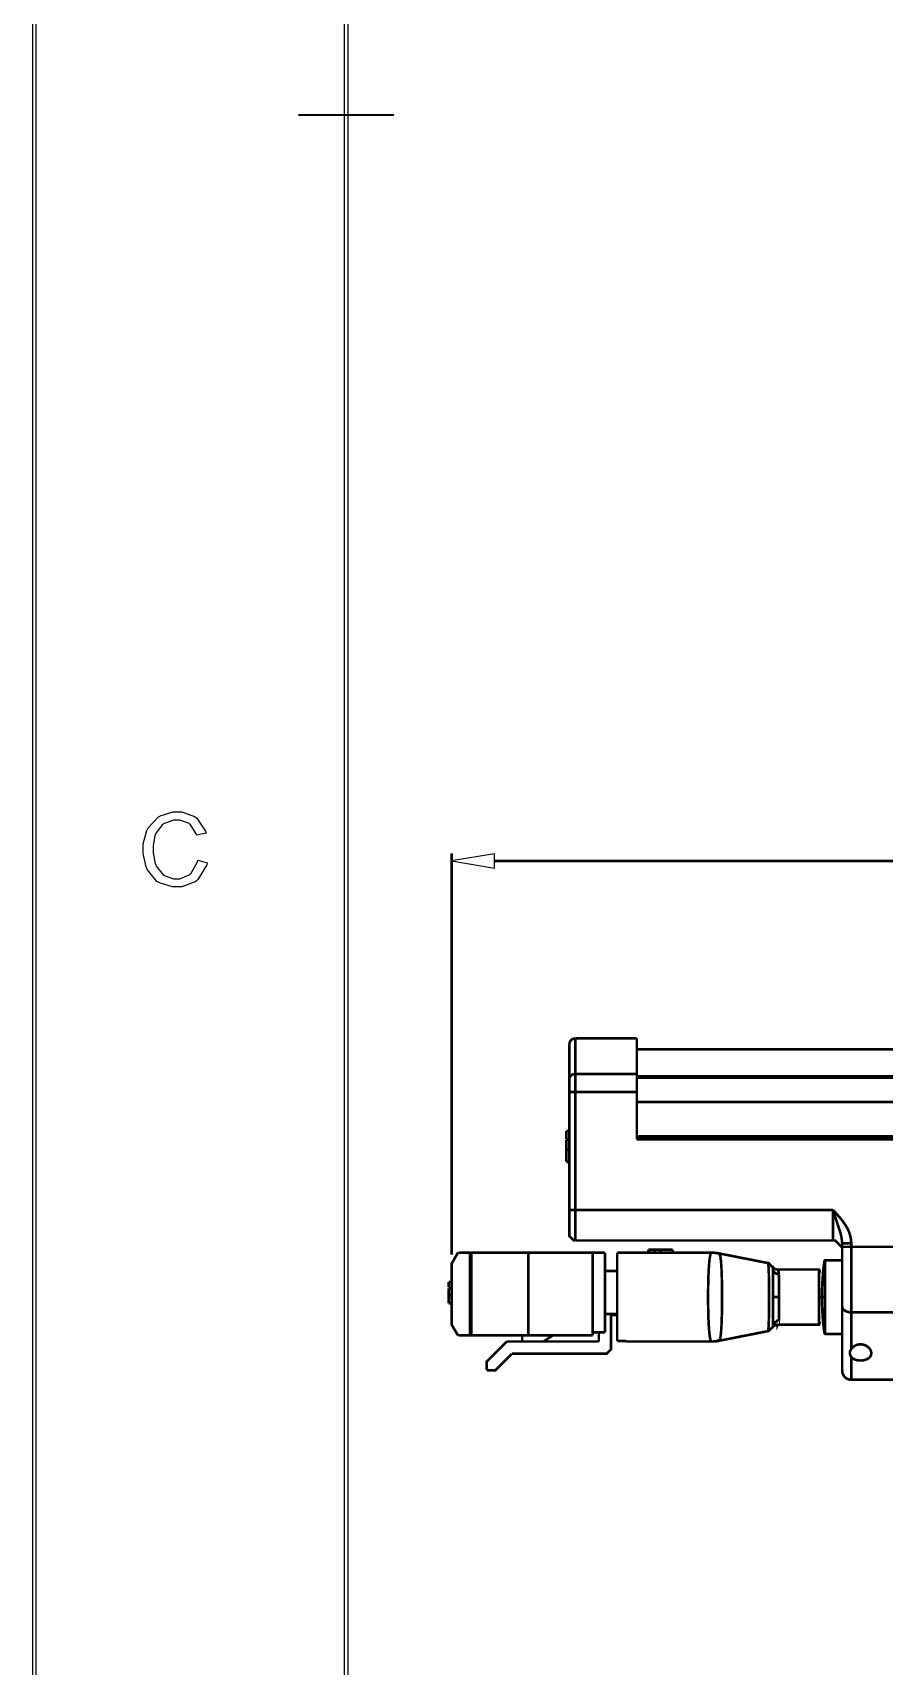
# Model space of a CAD drawing. Extents: x 0.54 to 10.46, y 0.74 to 7.76.
# Drawn here: x 0.535 to 1.448, y 4.258 to 6.009 of the extents above; entities that cross this region are included whole.
import ezdxf

# ---------------------------------------------------------------- set-up
doc = ezdxf.new("R2010")
doc.units = 0
doc.layers.get('0').update_dxf_attribs({"linetype": 'CONTINUOUS'})

msp = doc.modelspace()

# ---------------------------------------------------------------- linework, layer by layer
at = {"color": 0}
for points in [[(10.4631, 0.73899), (0.53689, 0.73899), (0.53646, 0.73899), (0.53516, 0.74029), (0.53516, 0.74072), (0.53516, 7.75928), (0.53516, 7.75971), (0.53646, 7.76101), (0.53689, 7.76101), (10.4631, 7.76101), (10.4635, 7.76101), (10.4648, 7.75971), (10.4648, 7.75928), (10.4648, 0.74072), (10.4648, 0.74029), (10.4635, 0.73899), (10.4631, 0.73899)], [(0.53863, 0.74246), (10.4614, 0.74246), (10.4614, 7.75754), (0.53863, 7.75754), (0.53863, 0.74246)], [(10.296, 0.90609), (0.87115, 0.90609), (0.87071, 0.90609), (0.86941, 0.90739), (0.86941, 0.90782), (0.86941, 7.59218), (0.86941, 7.59261), (0.87071, 7.59392), (0.87115, 7.59392), (10.296, 7.59392), (10.2964, 7.59392), (10.2977, 7.59261), (10.2977, 7.59218), (10.2977, 0.90782), (10.2977, 0.90739), (10.2964, 0.90609), (10.296, 0.90609)], [(0.87289, 0.90956), (10.2943, 0.90956), (10.2943, 7.59044), (0.87289, 7.59044), (0.87289, 0.90956)], [(0.92128, 5.92042), (0.82096, 5.92042), (0.8208, 5.92042), (0.82031, 5.9209), (0.82031, 5.92106), (0.82031, 5.92128), (0.8208, 5.92176), (0.82096, 5.92176), (0.92128, 5.92176), (0.92144, 5.92176), (0.92193, 5.92128), (0.92193, 5.92106), (0.92193, 5.9209), (0.92144, 5.92042), (0.92128, 5.92042)], [(0.71202, 5.12196), (0.72228, 5.11936), (0.72173, 5.11724), (0.71202, 5.10118), (0.71067, 5.10004), (0.70926, 5.09896), (0.69488, 5.09337), (0.6901, 5.09337), (0.68495, 5.09337), (0.6709, 5.09765), (0.6696, 5.09847), (0.66824, 5.09933), (0.65826, 5.11171), (0.65761, 5.11333), (0.6569, 5.11496), (0.65348, 5.12939), (0.65348, 5.13417), (0.65348, 5.13949), (0.65734, 5.15392), (0.65815, 5.15539), (0.65891, 5.1569), (0.66992, 5.1684), (0.67139, 5.16917), (0.6728, 5.16997), (0.68587, 5.17383), (0.69027, 5.17383), (0.69515, 5.17383), (0.70855, 5.16894), (0.70991, 5.16792), (0.71121, 5.16694), (0.72043, 5.153), (0.72098, 5.15121), (0.71083, 5.14882), (0.71034, 5.15022), (0.70383, 5.16054), (0.70296, 5.16114), (0.70209, 5.16178), (0.69298, 5.16504), (0.69, 5.16504), (0.68625, 5.16504), (0.676, 5.16146), (0.67502, 5.16075), (0.67399, 5.16004), (0.66694, 5.15044), (0.66656, 5.14919), (0.66612, 5.148), (0.66412, 5.13769), (0.66412, 5.13422), (0.66412, 5.12993), (0.6665, 5.11817), (0.66699, 5.11692), (0.66748, 5.11572), (0.67497, 5.1065), (0.676, 5.10585), (0.67697, 5.10525), (0.68614, 5.10215), (0.68924, 5.10215), (0.69287, 5.10215), (0.70285, 5.10633), (0.70388, 5.10715), (0.70486, 5.10801), (0.71164, 5.12033), (0.71202, 5.12196)]]:
    msp.add_lwpolyline(points, close=True, dxfattribs=at)
at = {"color": 9, "const_width": 0.00278}
for points in [[(0.9841, 4.69894), (0.9841, 5.12939)], [(1.03011, 5.12121), (9.08806, 5.12121)]]:
    msp.add_lwpolyline(points, dxfattribs=at)
at = {"color": 9}
msp.add_lwpolyline([(1.03011, 5.12885), (0.9841, 5.12121), (1.03011, 5.11356), (1.03011, 5.12885)], close=True, dxfattribs=at)
at = {"color": 0, "const_width": 0.00278}
for points in [[(1.11681, 4.93104), (1.11664, 4.93104), (1.11654, 4.93099), (1.11621, 4.93099), (1.11605, 4.93093), (1.11589, 4.93093), (1.11572, 4.93088), (1.11556, 4.93088), (1.1154, 4.93083), (1.11523, 4.93083), (1.11491, 4.93072), (1.1148, 4.93072), (1.11415, 4.9305), (1.11404, 4.93039), (1.11372, 4.93028), (1.11361, 4.93018), (1.11344, 4.93012), (1.11334, 4.93001), (1.11317, 4.92996), (1.11306, 4.92985), (1.1129, 4.92974), (1.11279, 4.92964), (1.11268, 4.92958), (1.11252, 4.92947), (1.1123, 4.92925), (1.1122, 4.9291), (1.11176, 4.92865), (1.11165, 4.9285), (1.11155, 4.92839), (1.11149, 4.92828), (1.11138, 4.92811), (1.11127, 4.928), (1.11122, 4.92785), (1.11111, 4.92774), (1.11106, 4.92757), (1.11095, 4.9274), (1.11089, 4.92731), (1.11073, 4.92681), (1.11068, 4.92671), (1.11051, 4.92622), (1.11051, 4.92606), (1.11046, 4.92594), (1.11041, 4.92578), (1.11041, 4.92562), (1.11035, 4.92546), (1.11035, 4.92513), (1.1103, 4.92497), (1.1103, 4.92464), (1.11024, 4.92449)], [(1.11024, 4.88732), (1.11024, 4.92449)], [(1.18256, 4.93104), (1.11686, 4.93104)], [(1.18256, 4.8929), (1.18256, 4.93104)], [(8.04742, 4.91922), (1.18256, 4.91922)], [(1.11681, 4.8929), (1.11664, 4.89285), (1.11643, 4.89285), (1.11621, 4.89279), (1.11599, 4.89279), (1.11578, 4.89274), (1.11556, 4.89274), (1.11513, 4.89264), (1.11491, 4.89264), (1.11475, 4.89258), (1.11431, 4.89247), (1.11415, 4.89242), (1.11393, 4.89231), (1.11372, 4.89225), (1.11355, 4.89214), (1.11334, 4.89204), (1.11317, 4.89199), (1.11268, 4.89165), (1.11252, 4.8915), (1.1122, 4.89128), (1.11203, 4.89111), (1.11187, 4.891), (1.11176, 4.89085), (1.1116, 4.89074), (1.11127, 4.89025), (1.11111, 4.89008), (1.111, 4.88992), (1.11095, 4.88976), (1.11084, 4.88965), (1.11079, 4.88949), (1.11068, 4.88926), (1.11046, 4.88861), (1.11041, 4.8884), (1.11041, 4.88824), (1.11035, 4.88807), (1.11035, 4.88786), (1.1103, 4.88769), (1.1103, 4.88753), (1.11024, 4.88732)], [(1.11024, 4.87343), (1.11024, 4.88732)], [(1.11681, 4.87343), (1.11681, 4.8929)], [(1.11681, 4.8929), (1.18251, 4.8929)], [(1.18256, 4.87343), (1.18256, 4.8929)], [(8.04742, 4.88883), (1.18256, 4.88883)], [(1.11024, 4.87343), (1.11681, 4.87343)], [(1.11024, 4.74707), (1.11024, 4.87343)], [(1.11681, 4.87343), (1.11681, 4.74707)], [(1.18256, 4.87343), (1.11686, 4.87343)], [(1.18256, 4.82281), (1.18256, 4.87343)], [(1.11024, 4.83182), (1.10699, 4.83182)], [(1.10699, 4.82308), (1.10699, 4.83182)], [(1.11024, 4.82226), (1.10699, 4.82226)], [(1.10699, 4.82226), (1.10699, 4.81174)], [(1.46175, 4.82281), (1.18251, 4.82281)], [(8.04742, 4.82389), (1.18256, 4.82389)], [(1.11024, 4.81174), (1.10699, 4.81174)], [(1.10699, 4.81174), (1.10699, 4.79889)], [(1.10699, 4.79889), (1.11024, 4.79889)], [(1.11024, 4.79844), (1.10699, 4.79844)], [(1.11024, 4.74707), (1.11024, 4.72081)], [(1.11681, 4.74707), (1.11024, 4.74707)], [(1.11681, 4.74707), (1.39274, 4.74707)], [(1.11681, 4.71425), (1.11681, 4.74707)], [(1.39279, 4.71425), (1.39279, 4.74707)], [(1.39279, 4.74707), (1.39301, 4.74631), (1.39328, 4.74556), (1.39356, 4.74474), (1.39378, 4.74397), (1.39404, 4.74322), (1.39426, 4.74246), (1.39481, 4.74094), (1.39501, 4.74013), (1.39529, 4.73936), (1.39551, 4.73861), (1.39578, 4.73785), (1.396, 4.73708), (1.39654, 4.73557), (1.39675, 4.73481), (1.39703, 4.7341), (1.39725, 4.73335), (1.39751, 4.73258), (1.39774, 4.73182), (1.398, 4.73112), (1.39844, 4.7296), (1.39871, 4.72889), (1.39893, 4.72814), (1.39919, 4.72738), (1.39963, 4.72597), (1.3999, 4.72521), (1.40012, 4.7245), (1.40033, 4.72374), (1.40056, 4.72304), (1.40076, 4.72228), (1.40099, 4.72157), (1.40115, 4.72081), (1.40132, 4.72011), (1.40153, 4.71935), (1.40169, 4.71864), (1.40192, 4.71712), (1.40207, 4.71636), (1.40218, 4.71565), (1.40224, 4.7149), (1.40235, 4.71414), (1.4024, 4.71338), (1.4025, 4.71262), (1.40261, 4.7111)], [(1.39279, 4.74707), (1.39421, 4.74556), (1.39492, 4.74474), (1.39632, 4.74322), (1.39703, 4.7424), (1.39768, 4.74164), (1.39839, 4.74083), (1.39908, 4.74007), (1.39974, 4.73926), (1.40044, 4.73844), (1.4024, 4.736), (1.40306, 4.73514), (1.40365, 4.73432), (1.40429, 4.73346), (1.40549, 4.73172), (1.40603, 4.73085), (1.40663, 4.72999), (1.40771, 4.72814), (1.40869, 4.72629), (1.40913, 4.72532), (1.40956, 4.72439), (1.41, 4.72342), (1.41032, 4.72244), (1.41064, 4.7214), (1.41097, 4.72043), (1.41118, 4.7194), (1.41146, 4.71843), (1.41163, 4.71733), (1.41183, 4.71631), (1.412, 4.71528), (1.41222, 4.71322), (1.41238, 4.71213), (1.41249, 4.7111)], [(1.11024, 4.72081), (1.11024, 4.71918), (1.11513, 4.71425), (1.11681, 4.71425)], [(1.39279, 4.71425), (1.11686, 4.71425)], [(1.40261, 4.70437), (1.40261, 4.70687), (1.39524, 4.71425), (1.39279, 4.71425)], [(1.40261, 4.70751), (1.40261, 4.7111)], [(1.40261, 4.7111), (1.41249, 4.7111)], [(1.41249, 4.7111), (1.41249, 4.70751)], [(0.99154, 4.70122), (0.99034, 4.70031), (0.9841, 4.68946), (0.9841, 4.68582)], [(1.00385, 4.70122), (0.99154, 4.70122)], [(1.00385, 4.65685), (1.00385, 4.70122)], [(1.00521, 4.70122), (1.00385, 4.70122)], [(1.00521, 4.65685), (1.00521, 4.70122)], [(1.00521, 4.70122), (1.06624, 4.70122)], [(1.06624, 4.61253), (1.06624, 4.70122)], [(1.06624, 4.70122), (1.13525, 4.70122)], [(1.13525, 4.70122), (1.14838, 4.70122)], [(1.13525, 4.70122), (1.13525, 4.65771)], [(1.14838, 4.70122), (1.14838, 4.61583)], [(1.16151, 4.70122), (1.16151, 4.60639)], [(1.16151, 4.70122), (1.26264, 4.70122)], [(1.19482, 4.70449), (1.19482, 4.70122)], [(1.1958, 4.70449), (1.19482, 4.70449)], [(1.1958, 4.70449), (1.1958, 4.70122)], [(1.20155, 4.70449), (1.1958, 4.70449)], [(1.20155, 4.70449), (1.20155, 4.70122)], [(1.20806, 4.70449), (1.20155, 4.70449)], [(1.20806, 4.70449), (1.20806, 4.70122)], [(1.22098, 4.70449), (1.20806, 4.70449)], [(1.20871, 4.70449), (1.20833, 4.70449)], [(1.22098, 4.70449), (1.22098, 4.70122)], [(1.26264, 4.70122), (1.26253, 4.70117), (1.26248, 4.70111), (1.26237, 4.70111), (1.26215, 4.7009), (1.2621, 4.70079), (1.26199, 4.70068), (1.26194, 4.70057), (1.26188, 4.70042), (1.26177, 4.70025), (1.26172, 4.70003), (1.26161, 4.69982), (1.2615, 4.69938), (1.26145, 4.69911), (1.26134, 4.69883), (1.26128, 4.69857), (1.26123, 4.69824), (1.26112, 4.69792), (1.26101, 4.69726), (1.26091, 4.6965), (1.2608, 4.69613), (1.26074, 4.69569), (1.26069, 4.69532), (1.26063, 4.69482), (1.26052, 4.69396), (1.26042, 4.69299), (1.26036, 4.69243), (1.26031, 4.69194), (1.2602, 4.69086), (1.26015, 4.69026), (1.26009, 4.68972), (1.25993, 4.68793), (1.25982, 4.68664), (1.25982, 4.68604), (1.25977, 4.68533), (1.25966, 4.68403), (1.25966, 4.68332), (1.25955, 4.68192), (1.25955, 4.68121), (1.25944, 4.67969), (1.25944, 4.67893), (1.25939, 4.67822), (1.25933, 4.6774), (1.25933, 4.67665), (1.25928, 4.67589), (1.25928, 4.67507), (1.25922, 4.67426), (1.25922, 4.67344), (1.25917, 4.67264), (1.25917, 4.67101), (1.25912, 4.67019), (1.25912, 4.66851), (1.25906, 4.66764), (1.25906, 4.6659), (1.25901, 4.66504), (1.25901, 4.66243), (1.25895, 4.66157), (1.25895, 4.64556), (1.25901, 4.64469), (1.25901, 4.64208), (1.25906, 4.64122), (1.25906, 4.63949), (1.25912, 4.63867), (1.25912, 4.63699), (1.25917, 4.63612), (1.25917, 4.6345), (1.25922, 4.63368), (1.25922, 4.63286), (1.25928, 4.63206), (1.25928, 4.63129), (1.25933, 4.63049), (1.25933, 4.62972), (1.25944, 4.62819), (1.25944, 4.62744), (1.25949, 4.62668), (1.25955, 4.62597), (1.25955, 4.62528), (1.2596, 4.62451), (1.25966, 4.62386), (1.25966, 4.62315), (1.25971, 4.62244), (1.25987, 4.6205), (1.25987, 4.61985), (1.25998, 4.61865), (1.26004, 4.618), (1.26009, 4.61746), (1.26015, 4.61686), (1.26036, 4.61469), (1.26058, 4.61274), (1.26074, 4.61143), (1.2608, 4.61106), (1.26091, 4.61062), (1.26096, 4.61025), (1.26101, 4.60992), (1.26107, 4.60954), (1.26112, 4.60921), (1.26123, 4.60889), (1.26134, 4.60835), (1.26145, 4.60807), (1.2615, 4.60781), (1.26156, 4.60758), (1.26161, 4.60732), (1.26172, 4.60715), (1.26177, 4.60693), (1.26188, 4.60678), (1.26194, 4.60661), (1.26199, 4.6065), (1.2621, 4.60633), (1.26215, 4.60622), (1.26221, 4.60618), (1.26232, 4.60612), (1.26237, 4.60607), (1.26248, 4.60601), (1.26253, 4.60601), (1.26264, 4.60596)], [(1.27045, 4.70047), (1.27034, 4.70047), (1.27024, 4.70053), (1.27013, 4.70053), (1.26997, 4.70057), (1.26975, 4.70057), (1.26964, 4.70063), (1.26937, 4.70063), (1.26926, 4.70068), (1.26915, 4.70068), (1.26904, 4.70074), (1.26866, 4.70074), (1.26855, 4.70079), (1.26828, 4.70079), (1.26818, 4.70085), (1.26796, 4.70085), (1.26785, 4.7009), (1.26758, 4.7009), (1.26747, 4.70096), (1.26709, 4.70096), (1.26698, 4.70101), (1.26666, 4.70101), (1.26649, 4.70107), (1.26606, 4.70107), (1.2659, 4.70111), (1.2653, 4.70111), (1.26519, 4.70117), (1.26405, 4.70117), (1.26394, 4.70122), (1.26264, 4.70122)], [(1.27116, 4.70003), (1.27034, 4.70019), (1.27013, 4.70025), (1.26986, 4.70036), (1.26796, 4.70074), (1.26774, 4.70079), (1.2672, 4.7009), (1.26693, 4.7009), (1.26638, 4.70101), (1.26611, 4.70101), (1.26584, 4.70107), (1.2653, 4.70107), (1.26503, 4.70111), (1.26449, 4.70111), (1.26427, 4.70117), (1.26318, 4.70117), (1.26291, 4.70122), (1.26264, 4.70122)], [(1.32308, 4.69011), (1.27045, 4.70047)], [(1.27116, 4.70003), (1.27116, 4.70003), (1.2711, 4.70008), (1.2711, 4.70008), (1.2711, 4.70008), (1.27105, 4.70014), (1.27105, 4.70014), (1.271, 4.70025), (1.271, 4.70025), (1.27089, 4.70031), (1.27089, 4.70031), (1.27089, 4.70031), (1.27083, 4.70036), (1.27083, 4.70036), (1.27083, 4.70036), (1.27078, 4.70036), (1.27078, 4.70036), (1.27073, 4.70042), (1.27067, 4.70042), (1.27067, 4.70042), (1.27067, 4.70042), (1.27062, 4.70042), (1.27062, 4.70042), (1.27056, 4.70047), (1.27051, 4.70047), (1.27051, 4.70047)], [(1.27116, 4.60715), (1.27121, 4.60732), (1.27132, 4.60747), (1.27143, 4.60792), (1.27154, 4.60807), (1.27165, 4.60851), (1.27176, 4.60878), (1.27186, 4.60932), (1.27197, 4.60965), (1.27208, 4.61029), (1.27214, 4.61068), (1.27224, 4.61106), (1.27246, 4.61279), (1.27262, 4.61426), (1.27273, 4.61535), (1.27279, 4.61583), (1.27284, 4.61643), (1.27289, 4.61697), (1.27295, 4.61757), (1.27295, 4.61822), (1.273, 4.61882), (1.27317, 4.62076), (1.27317, 4.62142), (1.27327, 4.62283), (1.27327, 4.62354), (1.27333, 4.62424), (1.27338, 4.625), (1.27338, 4.62576), (1.27344, 4.62646), (1.27344, 4.62722), (1.27349, 4.62804), (1.27349, 4.62879), (1.27355, 4.62961), (1.27355, 4.63043), (1.2736, 4.63124), (1.2736, 4.63206), (1.27365, 4.63286), (1.27365, 4.63374), (1.27371, 4.6346), (1.27371, 4.63629), (1.27376, 4.63715), (1.27376, 4.63981), (1.27382, 4.64068), (1.27382, 4.64524), (1.27387, 4.64615), (1.27387, 4.66097), (1.27382, 4.66189), (1.27382, 4.66644), (1.27376, 4.66732), (1.27376, 4.66997), (1.27371, 4.67085), (1.27371, 4.67258), (1.27365, 4.67344), (1.27365, 4.67426), (1.2736, 4.67513), (1.2736, 4.67594), (1.27355, 4.67676), (1.27355, 4.67757), (1.27349, 4.67833), (1.27349, 4.67914), (1.27344, 4.6799), (1.27344, 4.68067), (1.27338, 4.68143), (1.27338, 4.68218), (1.27333, 4.68289), (1.27327, 4.68365), (1.27327, 4.68435), (1.27322, 4.68506), (1.27317, 4.68571), (1.27317, 4.68642), (1.273, 4.68837), (1.27295, 4.68896), (1.27295, 4.68956), (1.27284, 4.69075), (1.27262, 4.69293), (1.27252, 4.6939), (1.27246, 4.69433), (1.27241, 4.69482), (1.2723, 4.69569), (1.27224, 4.69607), (1.27214, 4.6965), (1.27208, 4.69683), (1.27203, 4.69721), (1.27197, 4.69754), (1.27186, 4.69786), (1.27176, 4.6984), (1.27165, 4.69862), (1.27159, 4.69889), (1.27154, 4.69906), (1.27143, 4.69928), (1.27138, 4.69949), (1.27132, 4.69965), (1.27121, 4.69982), (1.27116, 4.70003)], [(1.41249, 4.70751), (1.40261, 4.70751)], [(1.40261, 4.70751), (1.40261, 4.64372)], [(1.41249, 4.70751), (1.46175, 4.70751)], [(1.41249, 4.63726), (1.41249, 4.70751)], [(0.9841, 4.68582), (0.9841, 4.62793)], [(1.16151, 4.68153), (1.14838, 4.68153)], [(1.32308, 4.61708), (1.32313, 4.61714), (1.32324, 4.61735), (1.32324, 4.61751), (1.3233, 4.61768), (1.32341, 4.61822), (1.32351, 4.61897), (1.32351, 4.61942), (1.32357, 4.6199), (1.32362, 4.62044), (1.32368, 4.62104), (1.32368, 4.62164), (1.32378, 4.62294), (1.32378, 4.62369), (1.32384, 4.62446), (1.32389, 4.62528), (1.32389, 4.62608), (1.32395, 4.62696), (1.324, 4.62788), (1.324, 4.62879), (1.32406, 4.62978), (1.32406, 4.63075), (1.32411, 4.63178), (1.32411, 4.6339), (1.32416, 4.63504), (1.32416, 4.63618), (1.32422, 4.63732), (1.32422, 4.64085), (1.32427, 4.64208), (1.32427, 4.64968), (1.32433, 4.65099), (1.32433, 4.65614), (1.32427, 4.65744), (1.32427, 4.66504), (1.32422, 4.66624), (1.32422, 4.66976), (1.32416, 4.67096), (1.32416, 4.67204), (1.32411, 4.67318), (1.32411, 4.67529), (1.32406, 4.67632), (1.32406, 4.67736), (1.324, 4.67833), (1.324, 4.67925), (1.32395, 4.68018), (1.32389, 4.68104), (1.32389, 4.68192), (1.32378, 4.68354), (1.32378, 4.68425), (1.32373, 4.68494), (1.32368, 4.6856), (1.32368, 4.68619), (1.32362, 4.68674), (1.32357, 4.68722), (1.32357, 4.68767), (1.32351, 4.68804), (1.32341, 4.68869), (1.32335, 4.68896), (1.32324, 4.6894), (1.32324, 4.68961), (1.32308, 4.69011)], [(1.3284, 4.68365), (1.3284, 4.68528), (1.32384, 4.69), (1.32308, 4.69011)], [(1.3335, 4.68317), (1.33301, 4.68317), (1.3329, 4.68321), (1.33257, 4.68321), (1.33241, 4.68326), (1.3323, 4.68326), (1.33214, 4.68332), (1.33203, 4.68332), (1.33187, 4.68338), (1.33171, 4.68338), (1.33154, 4.68343), (1.33143, 4.68349), (1.33127, 4.68354), (1.33116, 4.6836), (1.331, 4.68365), (1.33089, 4.68371), (1.33057, 4.68381), (1.33046, 4.68386), (1.33035, 4.68397), (1.33019, 4.68403), (1.33008, 4.68408), (1.32992, 4.68419), (1.32981, 4.68425), (1.3297, 4.68435), (1.32954, 4.68446), (1.32943, 4.68451), (1.32921, 4.68474), (1.3291, 4.68479), (1.32856, 4.68533), (1.3285, 4.68544), (1.3284, 4.68554), (1.32829, 4.68571), (1.32823, 4.68582), (1.32813, 4.68593), (1.32807, 4.68604), (1.32796, 4.68619), (1.32791, 4.68631), (1.3278, 4.68642), (1.32775, 4.68658), (1.32764, 4.68668)], [(1.3284, 4.62354), (1.3284, 4.68365)], [(1.33496, 4.67817), (1.3348, 4.67822), (1.33431, 4.67822), (1.33415, 4.67828), (1.33382, 4.67828), (1.33366, 4.67833), (1.3335, 4.67833), (1.33333, 4.67839), (1.33323, 4.67839), (1.3329, 4.6785), (1.33274, 4.6785), (1.33257, 4.67854), (1.33247, 4.6786), (1.33198, 4.67876), (1.33187, 4.67882), (1.33171, 4.67888), (1.3316, 4.67899), (1.33143, 4.67904), (1.33133, 4.6791), (1.33116, 4.67919), (1.33105, 4.67925), (1.33089, 4.67936), (1.33078, 4.67942), (1.33068, 4.67953), (1.33057, 4.67958), (1.3304, 4.67969), (1.33019, 4.6799), (1.33008, 4.67996), (1.32975, 4.68028), (1.3297, 4.68039), (1.32948, 4.68061), (1.32943, 4.68072), (1.32932, 4.68083), (1.32921, 4.68099), (1.3291, 4.68121), (1.32899, 4.68132), (1.32894, 4.68143), (1.32888, 4.68158), (1.32872, 4.68192), (1.32867, 4.68207), (1.32867, 4.68218), (1.32861, 4.68235), (1.32856, 4.68246), (1.32856, 4.68261), (1.3285, 4.68272), (1.3285, 4.683), (1.32845, 4.68311), (1.32845, 4.68338), (1.3284, 4.68354), (1.3284, 4.68365)], [(1.37766, 4.68317), (1.33344, 4.68317)], [(1.33496, 4.67817), (1.33496, 4.6536)], [(1.37885, 4.67985), (1.37885, 4.68001), (1.3788, 4.68012), (1.3788, 4.68024), (1.37874, 4.68033), (1.37874, 4.68044), (1.37869, 4.68061), (1.37863, 4.68072), (1.37863, 4.68083), (1.37858, 4.68099), (1.37858, 4.6811), (1.37847, 4.68132), (1.37847, 4.68147), (1.37842, 4.68158), (1.37842, 4.68169), (1.37836, 4.68181), (1.37836, 4.68197), (1.37831, 4.68207), (1.37831, 4.68218), (1.3782, 4.6824), (1.3782, 4.68251), (1.37815, 4.68261), (1.37815, 4.68267), (1.37809, 4.68272), (1.37809, 4.68272), (1.37804, 4.68283), (1.37804, 4.68283), (1.37804, 4.68283), (1.37798, 4.68294), (1.37798, 4.68294), (1.37793, 4.683), (1.37788, 4.68306), (1.37782, 4.68311), (1.37782, 4.68311), (1.37782, 4.68311), (1.37777, 4.68311), (1.37777, 4.68311), (1.37771, 4.68317), (1.37766, 4.68317), (1.37766, 4.68317)], [(1.38352, 4.69103), (1.38341, 4.69049), (1.38336, 4.69015), (1.3833, 4.68989), (1.38325, 4.68951), (1.38314, 4.68886), (1.38303, 4.6881), (1.38298, 4.68767), (1.38287, 4.68718), (1.38281, 4.68674), (1.38276, 4.68625), (1.38254, 4.68408), (1.38238, 4.68229), (1.38216, 4.67969), (1.38211, 4.67899), (1.38205, 4.67833), (1.38194, 4.67692), (1.38184, 4.6754), (1.38178, 4.67469), (1.38173, 4.67389), (1.38162, 4.67236), (1.3814, 4.66911), (1.38135, 4.66824), (1.38135, 4.66743), (1.38129, 4.66656), (1.38124, 4.66575), (1.38118, 4.66488), (1.38118, 4.66401), (1.38113, 4.66319), (1.38113, 4.66228), (1.38108, 4.66146), (1.38108, 4.6606), (1.38102, 4.65972), (1.38102, 4.65707), (1.38097, 4.65619), (1.38097, 4.6536)], [(1.38422, 4.69299), (1.38422, 4.69299), (1.38417, 4.69299), (1.38417, 4.69299), (1.38417, 4.69299), (1.38412, 4.69293), (1.38412, 4.69293), (1.38412, 4.69293), (1.38406, 4.69287), (1.38406, 4.69287), (1.38395, 4.69282), (1.38395, 4.69282), (1.38395, 4.69276), (1.38395, 4.69276), (1.3839, 4.69276), (1.3839, 4.69265), (1.3839, 4.69265), (1.38384, 4.69265), (1.38384, 4.69254), (1.38384, 4.69254), (1.38379, 4.69249), (1.38379, 4.69233), (1.38373, 4.69228), (1.38373, 4.69217), (1.38368, 4.69206), (1.38368, 4.69194), (1.38363, 4.69185), (1.38363, 4.69162), (1.38357, 4.69146), (1.38357, 4.69135), (1.38352, 4.69119), (1.38352, 4.69103)], [(1.40261, 4.69299), (1.38422, 4.69299)], [(1.38422, 4.69129), (1.38422, 4.69299)], [(0.98085, 4.66986), (0.9841, 4.66986)], [(0.98085, 4.66986), (0.98085, 4.6639)], [(0.98085, 4.66303), (0.9841, 4.66303)], [(0.98085, 4.66303), (0.98085, 4.65587)], [(0.9841, 4.65587), (0.98085, 4.65587)], [(0.98085, 4.65587), (0.98085, 4.64703)], [(0.98085, 4.64703), (0.9841, 4.64703)], [(0.98085, 4.64671), (0.9841, 4.64671)], [(1.00385, 4.61253), (1.00385, 4.65685)], [(1.00521, 4.65685), (1.00385, 4.65685)], [(1.00521, 4.61253), (1.00521, 4.65685)], [(1.13525, 4.65771), (1.13525, 4.61253)], [(1.33496, 4.6536), (1.3284, 4.6536)], [(1.33496, 4.6536), (1.33496, 4.62896)], [(1.37766, 4.6536), (1.38097, 4.6536)], [(1.38097, 4.6536), (1.38097, 4.65099), (1.38102, 4.65012), (1.38102, 4.64757), (1.38108, 4.64671), (1.38108, 4.64589), (1.38113, 4.64501), (1.38113, 4.64415), (1.38118, 4.64328), (1.38118, 4.64247), (1.38124, 4.6416), (1.38129, 4.64079), (1.38129, 4.63997), (1.38151, 4.63672), (1.38151, 4.6359), (1.38157, 4.6351), (1.38178, 4.63206), (1.38184, 4.63135), (1.38189, 4.63058), (1.382, 4.62918), (1.38205, 4.62853), (1.38211, 4.62782), (1.38227, 4.62587), (1.38249, 4.62349), (1.3826, 4.62289), (1.3827, 4.62181), (1.38276, 4.62131), (1.38281, 4.62076), (1.38287, 4.62028), (1.38298, 4.61942), (1.38314, 4.61828), (1.3833, 4.61729), (1.38336, 4.61703), (1.38341, 4.61669), (1.38346, 4.61643)], [(1.38097, 4.6536), (1.38422, 4.6536)], [(1.41249, 4.63726), (1.41189, 4.63726), (1.41163, 4.63732), (1.41135, 4.63732), (1.41108, 4.63737), (1.41081, 4.63737), (1.41054, 4.63743), (1.41026, 4.63743), (1.40972, 4.63753), (1.40944, 4.63753), (1.40918, 4.63764), (1.40896, 4.63769), (1.40842, 4.63781), (1.40815, 4.63792), (1.40793, 4.63797), (1.40767, 4.63807), (1.40744, 4.63818), (1.40722, 4.63824), (1.40696, 4.63835), (1.40608, 4.63878), (1.40588, 4.63894), (1.40565, 4.63906), (1.40549, 4.63917), (1.40528, 4.63926), (1.40494, 4.6396), (1.40474, 4.63971), (1.40457, 4.63986), (1.4044, 4.63997), (1.40408, 4.64031), (1.40397, 4.64046), (1.40381, 4.64063), (1.4036, 4.64094), (1.40343, 4.64111), (1.40332, 4.64128), (1.40326, 4.64144), (1.40306, 4.64176), (1.40294, 4.64208), (1.40289, 4.64231), (1.40272, 4.64279), (1.40272, 4.64301), (1.40267, 4.64318), (1.40267, 4.64356), (1.40261, 4.64372)], [(1.40261, 4.64372), (1.40261, 4.57482)], [(1.40261, 4.64372), (1.40267, 4.6435), (1.40267, 4.64333), (1.40272, 4.64318), (1.40272, 4.64296), (1.40289, 4.64247), (1.40289, 4.64225), (1.403, 4.64193), (1.4031, 4.64176), (1.40315, 4.6416), (1.4036, 4.64094), (1.40369, 4.64074), (1.40397, 4.64046), (1.40408, 4.64031), (1.4044, 4.63997), (1.40457, 4.63986), (1.40474, 4.63971), (1.40494, 4.63954), (1.40511, 4.63943), (1.40528, 4.63926), (1.40571, 4.63906), (1.40588, 4.63889), (1.40696, 4.63835), (1.40722, 4.63824), (1.40744, 4.63818), (1.40767, 4.63807), (1.40793, 4.63797), (1.40815, 4.63792), (1.40842, 4.63781), (1.40924, 4.63764), (1.40944, 4.63753), (1.40972, 4.63753), (1.41054, 4.63737), (1.41081, 4.63737), (1.41108, 4.63732), (1.41135, 4.63732), (1.41163, 4.63726), (1.41249, 4.63726)], [(0.9841, 4.62793), (0.9841, 4.62408), (0.99034, 4.6135), (0.99154, 4.61253)], [(1.14838, 4.63553), (1.16151, 4.63553)], [(1.15495, 4.63553), (1.15495, 4.59939)], [(1.15495, 4.63428), (1.16151, 4.63428)], [(1.32308, 4.61708), (1.32384, 4.61724), (1.3284, 4.62196), (1.3284, 4.62349)], [(1.32764, 4.6205), (1.32775, 4.62061), (1.3278, 4.62071), (1.32791, 4.62088), (1.32796, 4.62099), (1.32807, 4.6211), (1.32813, 4.62121), (1.32823, 4.62136), (1.32829, 4.62147), (1.3285, 4.62169), (1.32856, 4.62181), (1.32867, 4.6219), (1.32878, 4.62207), (1.32888, 4.62218), (1.32899, 4.62224), (1.32943, 4.62267), (1.32954, 4.62272), (1.3297, 4.62283), (1.32981, 4.62289), (1.32992, 4.62299), (1.33008, 4.62304), (1.33019, 4.62315), (1.33035, 4.62321), (1.33046, 4.62326), (1.33057, 4.62337), (1.33089, 4.62349), (1.33111, 4.62358), (1.33143, 4.62369), (1.33154, 4.62375), (1.33171, 4.62375), (1.33187, 4.62381), (1.33198, 4.62386), (1.33214, 4.62386), (1.3323, 4.62392), (1.33257, 4.62392), (1.33274, 4.62397), (1.33317, 4.62397), (1.33333, 4.62403), (1.3335, 4.62403)], [(1.33496, 4.62896), (1.33409, 4.62907), (1.32845, 4.62435), (1.3284, 4.62349)], [(1.33344, 4.62403), (1.37766, 4.62403)], [(1.37766, 4.62403), (1.37766, 4.62403), (1.37771, 4.62403), (1.37771, 4.62403), (1.37777, 4.62408), (1.37777, 4.62408), (1.37788, 4.62408), (1.37788, 4.62408), (1.37788, 4.62408), (1.37793, 4.62414), (1.37793, 4.62414), (1.37793, 4.62414), (1.37798, 4.62418), (1.37798, 4.62418), (1.37798, 4.62424), (1.37804, 4.62429), (1.37804, 4.62429), (1.37804, 4.62429), (1.37809, 4.6244), (1.37809, 4.6244), (1.37815, 4.62446), (1.37815, 4.62446), (1.37815, 4.62462), (1.37815, 4.62462), (1.3782, 4.62468), (1.3782, 4.62472), (1.37826, 4.62478), (1.37826, 4.62489), (1.37831, 4.62494), (1.37831, 4.62517), (1.37836, 4.62522)], [(1.37836, 4.62522), (1.37885, 4.62728)], [(1.46175, 4.63726), (1.41249, 4.63726)], [(1.41249, 4.59804), (1.41249, 4.63726)], [(0.99154, 4.61253), (1.00385, 4.61253)], [(1.00385, 4.61253), (1.00521, 4.61253)], [(1.00521, 4.61253), (1.06624, 4.61253)], [(1.04324, 4.60596), (1.02235, 4.58507)], [(1.14182, 4.60596), (1.04324, 4.60596)], [(1.05968, 4.60596), (1.05968, 4.61253)], [(1.06624, 4.61253), (1.13525, 4.61253)], [(1.08268, 4.60596), (1.0925, 4.61253)], [(1.14838, 4.61583), (1.13525, 4.61583)], [(1.14182, 4.60596), (1.14182, 4.61578)], [(1.16151, 4.60639), (1.17139, 4.60639)], [(1.17139, 4.60596), (1.17139, 4.60639)], [(1.17139, 4.60596), (1.26264, 4.60596)], [(1.27116, 4.60715), (1.27062, 4.60704), (1.27034, 4.60693), (1.27013, 4.60688), (1.26904, 4.60667), (1.26877, 4.60656), (1.2685, 4.60656), (1.26796, 4.60644), (1.26774, 4.60639), (1.26693, 4.60622), (1.26666, 4.60622), (1.26638, 4.60618), (1.26611, 4.60618), (1.26584, 4.60612), (1.26557, 4.60612), (1.2653, 4.60607), (1.26476, 4.60607), (1.26449, 4.60601), (1.26373, 4.60601), (1.2634, 4.60596), (1.26264, 4.60596)], [(1.26264, 4.60596), (1.26449, 4.60596), (1.26465, 4.60601), (1.26546, 4.60601), (1.26557, 4.60607), (1.26617, 4.60607), (1.26628, 4.60612), (1.26676, 4.60612), (1.26693, 4.60618), (1.26725, 4.60618), (1.26736, 4.60622), (1.26763, 4.60622), (1.26774, 4.60628), (1.26796, 4.60628), (1.26812, 4.60633), (1.26834, 4.60633), (1.26845, 4.60639), (1.26866, 4.60639), (1.26883, 4.60644), (1.26904, 4.60644), (1.26915, 4.6065), (1.26942, 4.6065), (1.26953, 4.60656), (1.26975, 4.60656), (1.26986, 4.60661), (1.27013, 4.60661), (1.27024, 4.60667), (1.27034, 4.60667), (1.27045, 4.60672)], [(1.27045, 4.60672), (1.32308, 4.61708)], [(1.27116, 4.60715), (1.27116, 4.60715), (1.2711, 4.6071), (1.2711, 4.6071), (1.27105, 4.6071), (1.27105, 4.60699), (1.27105, 4.60699), (1.271, 4.60693), (1.27094, 4.60693), (1.27089, 4.60688), (1.27089, 4.60688), (1.27089, 4.60688), (1.27083, 4.60682), (1.27083, 4.60682), (1.27083, 4.60682), (1.27078, 4.60678), (1.27078, 4.60678), (1.27078, 4.60678), (1.27067, 4.60678), (1.27067, 4.60678), (1.27067, 4.60678), (1.27062, 4.60672), (1.27062, 4.60672), (1.27062, 4.60672), (1.27051, 4.60672), (1.27051, 4.60672)], [(1.38346, 4.61643), (1.38352, 4.61626), (1.38352, 4.61594), (1.38357, 4.61583), (1.38357, 4.61567), (1.38363, 4.6155), (1.38363, 4.6154), (1.38368, 4.61529), (1.38368, 4.61518), (1.38373, 4.61507), (1.38373, 4.6149), (1.38379, 4.61481), (1.38379, 4.61475), (1.38384, 4.61469), (1.38384, 4.61469), (1.3839, 4.61453), (1.3839, 4.61453), (1.3839, 4.61447), (1.3839, 4.61447), (1.38395, 4.61436), (1.38395, 4.61436), (1.38395, 4.61436), (1.38406, 4.61431), (1.38406, 4.61431), (1.38406, 4.61431), (1.38412, 4.61421), (1.38412, 4.61421), (1.38412, 4.61421), (1.38417, 4.61421), (1.38417, 4.61421)], [(1.38422, 4.61415), (1.38422, 4.6161)], [(1.38422, 4.61415), (1.40403, 4.61415)], [(1.03163, 4.57574), (1.04872, 4.59283)], [(1.04872, 4.59283), (1.14838, 4.59283)], [(1.14838, 4.59283), (1.15001, 4.59283), (1.15495, 4.59776), (1.15495, 4.59939)], [(1.41249, 4.58919), (1.41206, 4.58985), (1.41194, 4.59006), (1.41174, 4.59039), (1.41163, 4.5906), (1.4114, 4.59093), (1.41135, 4.5911), (1.41129, 4.59131), (1.41118, 4.59147), (1.41114, 4.59169), (1.41108, 4.59185), (1.41103, 4.59207), (1.41092, 4.59239), (1.41092, 4.59261), (1.41086, 4.59278), (1.41086, 4.59435), (1.41092, 4.59451), (1.41092, 4.59472), (1.41097, 4.59489), (1.41103, 4.59511), (1.41108, 4.59526), (1.41114, 4.59549), (1.41124, 4.59581), (1.41135, 4.59603), (1.4114, 4.59619), (1.41146, 4.5964), (1.41168, 4.59674), (1.41178, 4.59694), (1.41189, 4.59711), (1.412, 4.59733), (1.41211, 4.5975), (1.41222, 4.59771), (1.41238, 4.59787), (1.41249, 4.59804)], [(1.41249, 4.58919), (1.41292, 4.58876), (1.41314, 4.5886), (1.41336, 4.58838), (1.41357, 4.58822), (1.41385, 4.588), (1.41407, 4.58783), (1.41515, 4.58718), (1.41581, 4.58686), (1.41612, 4.58675), (1.41644, 4.58658), (1.41678, 4.58649), (1.41715, 4.58637), (1.41749, 4.58626), (1.41824, 4.58604), (1.41862, 4.58599), (1.419, 4.58589), (1.41943, 4.58583), (1.41982, 4.58578), (1.42025, 4.58572), (1.42063, 4.58567), (1.42106, 4.58567), (1.42144, 4.58561), (1.42312, 4.58561), (1.4235, 4.58567), (1.42393, 4.58567), (1.42432, 4.58572), (1.42475, 4.58578), (1.42513, 4.58583), (1.42557, 4.58589), (1.42594, 4.58594), (1.42708, 4.58626), (1.4274, 4.58632), (1.42779, 4.58643), (1.42811, 4.58658), (1.4285, 4.58669), (1.42876, 4.58686), (1.4291, 4.58697), (1.42974, 4.58729), (1.43083, 4.58794), (1.43104, 4.58811), (1.43126, 4.58832), (1.43153, 4.58849), (1.43197, 4.58892), (1.43212, 4.58914), (1.43251, 4.58951), (1.43267, 4.58974), (1.43278, 4.58996), (1.43294, 4.59017), (1.43306, 4.59039), (1.43321, 4.59065), (1.43332, 4.59088), (1.43338, 4.5911), (1.43349, 4.59131), (1.43354, 4.59158), (1.43365, 4.59179), (1.43371, 4.59207), (1.43375, 4.59229), (1.43375, 4.59256), (1.43381, 4.59278), (1.43381, 4.59403), (1.43375, 4.59424), (1.43375, 4.59451), (1.43371, 4.59478), (1.4336, 4.595), (1.43349, 4.59554), (1.43338, 4.59576), (1.43332, 4.59603), (1.43321, 4.59625), (1.43311, 4.59651), (1.43294, 4.59679), (1.43283, 4.597), (1.43272, 4.59728), (1.43257, 4.5975), (1.4324, 4.59776), (1.43224, 4.59799), (1.43207, 4.59825), (1.43186, 4.59847), (1.43164, 4.59874), (1.43147, 4.59896), (1.43126, 4.59918), (1.43104, 4.59944), (1.43078, 4.59967), (1.43056, 4.59988), (1.43028, 4.6001), (1.43001, 4.60026), (1.42919, 4.60092), (1.42887, 4.60107), (1.4286, 4.60129), (1.42763, 4.60178), (1.42725, 4.60194), (1.42692, 4.60211), (1.42617, 4.60232), (1.42578, 4.60249), (1.4254, 4.60254), (1.42464, 4.60275), (1.42421, 4.60281), (1.42383, 4.60286), (1.42339, 4.60292), (1.42296, 4.60292), (1.42258, 4.60297), (1.42215, 4.60297), (1.42176, 4.60292), (1.42133, 4.60292), (1.4209, 4.60286), (1.42051, 4.60281), (1.42008, 4.60275), (1.41971, 4.60265), (1.41932, 4.6026), (1.41818, 4.60226), (1.41781, 4.60211), (1.41749, 4.60194), (1.4171, 4.60183), (1.41678, 4.60167), (1.41644, 4.60146), (1.41612, 4.60129), (1.41585, 4.60113), (1.41553, 4.60092), (1.41525, 4.60075), (1.41493, 4.60053), (1.41439, 4.6001), (1.41417, 4.59988), (1.4139, 4.59967), (1.41325, 4.59901), (1.41303, 4.59874), (1.41287, 4.59853), (1.41265, 4.59831), (1.41249, 4.59804)], [(1.02235, 4.58501), (1.0217, 4.58442), (1.0217, 4.57639), (1.02235, 4.57574), (1.02295, 4.57514), (1.03098, 4.57514), (1.03163, 4.57574)], [(1.40261, 4.57482), (1.40267, 4.57454), (1.40267, 4.57433), (1.40272, 4.57411), (1.40272, 4.57383), (1.40278, 4.57362), (1.40278, 4.57335), (1.40283, 4.57314), (1.40289, 4.57286), (1.40294, 4.57264), (1.40294, 4.57243), (1.403, 4.57215), (1.40306, 4.57194), (1.40315, 4.57172), (1.40321, 4.57146), (1.40332, 4.57124), (1.40338, 4.57101), (1.4036, 4.57058), (1.40365, 4.57036), (1.40381, 4.57015), (1.40403, 4.56972), (1.40414, 4.56956), (1.40429, 4.56933), (1.4044, 4.56912), (1.40457, 4.56896), (1.40474, 4.56874), (1.40483, 4.56858), (1.405, 4.56836), (1.40533, 4.56803), (1.40554, 4.56787), (1.40571, 4.56765), (1.40603, 4.56733), (1.40625, 4.56722), (1.40642, 4.56706), (1.40663, 4.56689), (1.40679, 4.56674), (1.40722, 4.56651), (1.40739, 4.56635), (1.4089, 4.5656), (1.40918, 4.56554), (1.40983, 4.56538), (1.4101, 4.56532), (1.41054, 4.56521), (1.41081, 4.56515), (1.41103, 4.56511), (1.41124, 4.56511), (1.41151, 4.56506), (1.41174, 4.56506), (1.412, 4.565), (1.41222, 4.565), (1.41249, 4.56494)], [(1.41249, 4.56494), (1.46175, 4.56494)]]:
    msp.add_lwpolyline(points, dxfattribs=at)
at = {"color": 250, "const_width": 0.00278}
for points in [[(1.11681, 4.8929), (1.11681, 4.93104)], [(8.04742, 4.89046), (1.18256, 4.89046)], [(1.18256, 4.88867), (8.04742, 4.88867)], [(8.04742, 4.86268), (1.18256, 4.86268)], [(8.04742, 4.82585), (1.18256, 4.82585)], [(1.3335, 4.68317), (1.3335, 4.68317), (1.33355, 4.68306), (1.33355, 4.68306), (1.33355, 4.68306), (1.33366, 4.68294), (1.33366, 4.68294), (1.33366, 4.68294), (1.33371, 4.68289), (1.33371, 4.68289), (1.33371, 4.68289), (1.33382, 4.68272), (1.33382, 4.68272), (1.33388, 4.68267), (1.33388, 4.68257), (1.33393, 4.68251), (1.33404, 4.68229), (1.33404, 4.68218), (1.33431, 4.68137), (1.33447, 4.68072), (1.33447, 4.6805), (1.33453, 4.68024), (1.33464, 4.67979), (1.33496, 4.67817)], [(1.37766, 4.68317), (1.37766, 4.6536)], [(1.38422, 4.6536), (1.38422, 4.69129)], [(1.37766, 4.6536), (1.37766, 4.62403)], [(1.38422, 4.6161), (1.38422, 4.6536)], [(1.33496, 4.62896), (1.33491, 4.62875), (1.33491, 4.62858), (1.33485, 4.62836), (1.33485, 4.62815), (1.3348, 4.62799), (1.33474, 4.62776), (1.33474, 4.62761), (1.33464, 4.62717), (1.33464, 4.62701), (1.33458, 4.62685), (1.33453, 4.62663), (1.33447, 4.62646), (1.33447, 4.62631), (1.33442, 4.62608), (1.33415, 4.62528), (1.33409, 4.62517), (1.33398, 4.62483), (1.33366, 4.62418), (1.33355, 4.62408), (1.33355, 4.62408), (1.3335, 4.62397), (1.3335, 4.62397), (1.3335, 4.62397), (1.3335, 4.62403), (1.3335, 4.62403)], [(1.41249, 4.56494), (1.41249, 4.58919)]]:
    msp.add_lwpolyline(points, dxfattribs=at)
at = {"color": 0, "const_width": 0.00278}
for points in [[(0.9841, 4.68582), (0.9841, 4.68582)], [(1.27045, 4.60672), (1.27045, 4.60672)]]:
    msp.add_lwpolyline(points, close=True, dxfattribs=at)
at = {"color": 250, "const_width": 0.00278}
msp.add_lwpolyline([(1.27045, 4.60672), (1.27045, 4.60672)], close=True, dxfattribs=at)

doc.saveas('drawing.dxf')
